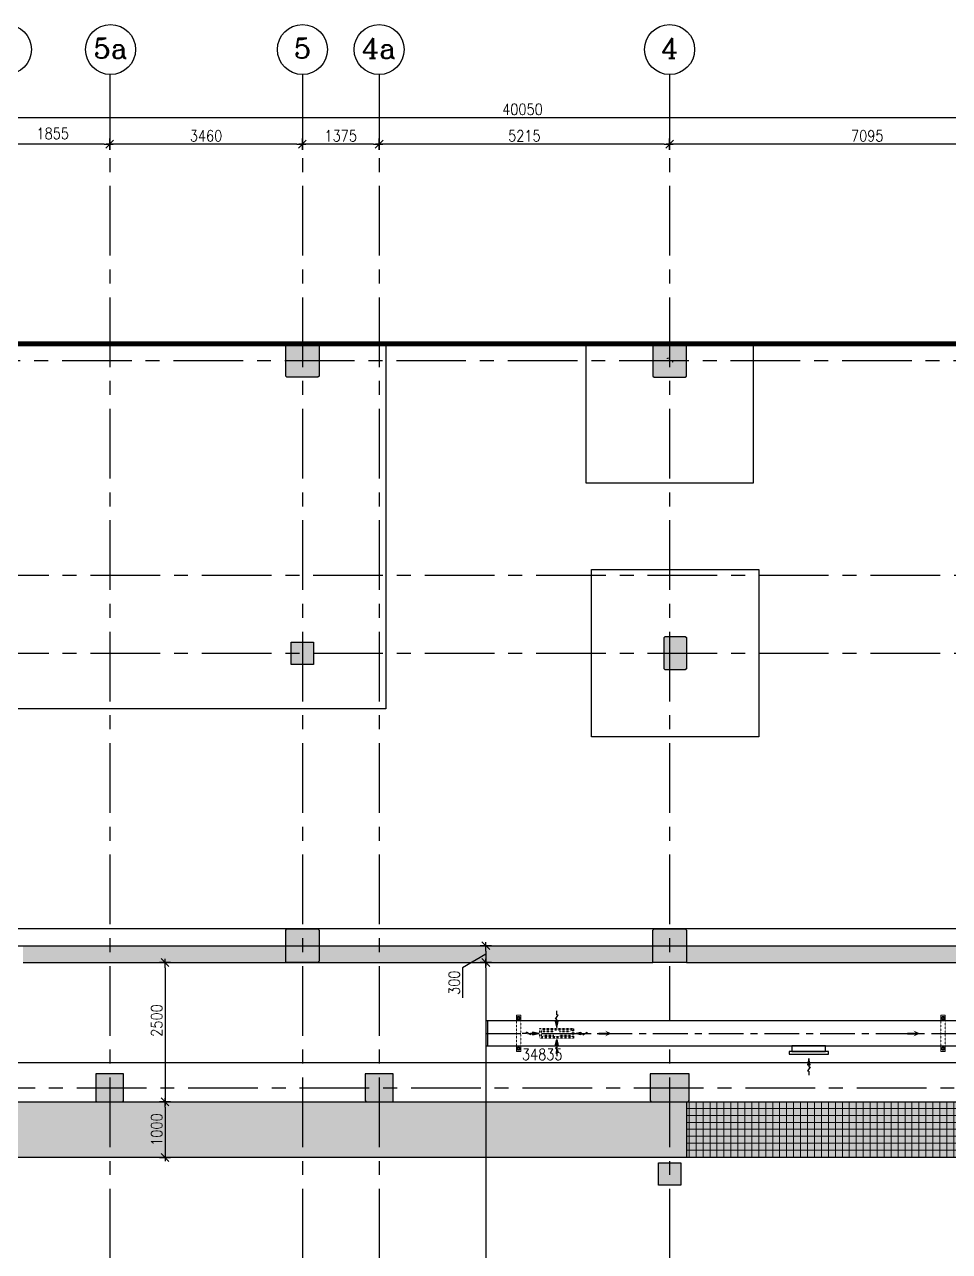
# Model space of a CAD drawing. Header units: metres. Extents: x 841183 to 1048542, y 259326 to 317714.
# Drawn here: x 860446 to 877048, y 295695 to 317714 of the extents above; entities that cross this region are included whole.
import ezdxf
from ezdxf.enums import TextEntityAlignment as Align

# ---------------------------------------------------------------- set-up
doc = ezdxf.new("R2010")
doc.units = ezdxf.units.M
doc.set_wipeout_variables(frame=1)
doc.header["$PDMODE"] = 34
for name, pattern in [('CENTER', [2, 1.25, -0.25, 0.25, -0.25]), ('DASHED', [0.75, 0.5, -0.25]), ('HIDDEN', [0.375, 0.25, -0.125]), ('HIDDEN2', [0.1875, 0.125, -0.0625]), ('VILLA AXIS$0$CENTER', [2, 1.25, -0.25, 0.25, -0.25])]:
    doc.linetypes.add(name, pattern=pattern)
doc.layers.add('0_ARROW', color=20, linetype='Continuous', lineweight=0)
doc.layers.add('HANGER', color=252, linetype='Continuous', lineweight=0)
for name, color, linetype in [('0_EXTRACT AIR DUCT', 236, 'Continuous'), ('A-AXIS LINE', 253, 'Continuous'), ('A-ELEV BAL', 252, 'Continuous'), ('A-SECT-PATT', 9, 'Continuous'), ('F-PLOT LIMITS - Zoom', 1, 'Continuous'), ('G-COL', 252, 'Continuous'), ('PDF2_S-COLS', 7, 'Continuous'), ('REVISION-CLOUD', 9, 'Continuous'), ('SLEEVE-DRAIN', 7, 'Continuous'), ('TRAY SUPPORT', 7, 'Continuous')]:
    doc.layers.add(name, color=color, linetype=linetype)
for name, color, linetype, transparency in [('A-AXIS DIMENSION', 252, 'Continuous', 0.6), ('A-AXIS MARKER', 253, 'Continuous', 0.6), ('A-AXIS TEXT', 252, 'Continuous', 0.6), ('A-REFLECT DOWN', 252, 'Continuous', 0.6), ('CENTER LINE', 252, 'CENTER', 0.6), ('G-HATCH-COL-WALL', 253, 'Continuous', 0.6)]:
    doc.layers.add(name, color=color, linetype=linetype, transparency=transparency)
doc.layers.add('EAR', color=1, linetype='Continuous', true_color=0xff0000)
doc.layers.add('RAR', color=1, linetype='Continuous', true_color=0xff0000)
doc.styles.add('romans', font='romans.shx', dxfattribs={"width": 0.85})
doc.styles.add('VILLA AXIS$0$U SHAPE AXIS$0$AXES$0$COMP', font='complex')
doc.dimstyles.new('DIM-100', dxfattribs={"dimtxt": 200, "dimasz": 100, "dimexe": 50, "dimexo": 75, "dimgap": 50, "dimtad": 1, "dimdec": 0, "dimrnd": 5, "dimzin": 9, "dimdsep": 46, "dimtxsty": 'romans', "dimblk1": 'D-oblique', "dimblk2": 'D-oblique', "dimsah": 1, "dimcen": 100, "dimdle": 100, "dimclrd": 256, "dimclre": 256, "dimclrt": 131, "dimadec": 0, "dimazin": 0, "dimtfac": 1, "dimtdec": 0, "dimtofl": 0, "dimtmove": 2, "dimatfit": 3, "dimldrblk": 'OBLIQUE', "dimfxl": 100, "dimfxlon": 1, "dimtfillclr": 256, "dimtolj": 1, "dimtzin": 0, "dimarcsym": 0})

# ---------------------------------------------------------------- blocks, each defined once
blk = doc.blocks.new('VILLA AXIS$0$U SHAPE AXIS$0$AXES$0$AXIS-MARK')
at = {"layer": 'A-AXIS MARKER'}
blk.add_circle((0, 0.5), 0.5, dxfattribs=at)
at = {"layer": 'A-AXIS TEXT', "color": 8, "style": 'VILLA AXIS$0$U SHAPE AXIS$0$AXES$0$COMP'}
blk.add_attdef('1', text='', height=0.4, dxfattribs=at).set_placement((0, 0.5), align=Align.MIDDLE)
blk = doc.blocks.new('D-oblique')
for p, q in [((-1, 0), (0.65, 0)), ((-0.71, -0.71), (0.71, 0.71)), ((0, -1), (0, 1))]:
    blk.add_line(p, q)
blk = doc.blocks.new('*D409')
at = {"layer": 'A-AXIS DIMENSION', "lineweight": -2, "transparency": 16777216}
for p, q in [((872025, 315474), (872025, 315617)), ((879019, 315567), (872125, 315567)), ((879119, 315467), (879119, 315617))]:
    blk.add_line(p, q, dxfattribs=at)
at = {"layer": 'Defpoints', "color": 0, "transparency": 16777216}
for p in [(872025, 315567), (879119, 315136, -15), (872025, 314888, -232)]:
    blk.add_point(p, dxfattribs=at)
at = {"layer": 'A-AXIS DIMENSION', "lineweight": -2, "transparency": 16777216, "xscale": 100, "yscale": 100, "zscale": 100, "rotation": 180}
blk.add_blockref('D-oblique', (872025, 315567), dxfattribs=at)
at = {"layer": 'A-AXIS DIMENSION', "lineweight": -2, "transparency": 16777216, "xscale": 100, "yscale": 100, "zscale": 100}
blk.add_blockref('D-oblique', (879119, 315567), dxfattribs=at)
at = {"layer": 'A-AXIS DIMENSION', "transparency": 16777216, "insert": (875572, 315717), "char_height": 200, "attachment_point": 5, "style": 'romans'}
blk.add_mtext('\\A1;7095', dxfattribs=at)
blk = doc.blocks.new('_OBLIQUE')
at = {"color": 0, "linetype": 'ByBlock'}
blk.add_line((-0.5, -0.5), (0.5, 0.5), dxfattribs=at)
blk = doc.blocks.new('*D410')
at = {"layer": 'A-AXIS DIMENSION', "lineweight": -2, "transparency": 16777216}
for p, q in [((866810, 315467), (866810, 315617)), ((871925, 315567), (866910, 315567)), ((872025, 315467), (872025, 315617))]:
    blk.add_line(p, q, dxfattribs=at)
at = {"layer": 'Defpoints', "color": 0, "transparency": 16777216}
for p in [(866810, 315567), (872025, 315136, -15), (866810, 314815, -48)]:
    blk.add_point(p, dxfattribs=at)
at = {"layer": 'A-AXIS DIMENSION', "lineweight": -2, "transparency": 16777216, "xscale": 100, "yscale": 100, "zscale": 100, "rotation": 180}
blk.add_blockref('D-oblique', (866810, 315567), dxfattribs=at)
at = {"layer": 'A-AXIS DIMENSION', "lineweight": -2, "transparency": 16777216, "xscale": 100, "yscale": 100, "zscale": 100}
blk.add_blockref('D-oblique', (872025, 315567), dxfattribs=at)
at = {"layer": 'A-AXIS DIMENSION', "transparency": 16777216, "insert": (869418, 315717), "char_height": 200, "attachment_point": 5, "style": 'romans'}
blk.add_mtext('\\A1;5215', dxfattribs=at)
blk = doc.blocks.new('*D411')
at = {"layer": 'A-AXIS DIMENSION', "lineweight": -2, "transparency": 16777216}
for p, q in [((865433, 315467), (865433, 315617)), ((866710, 315567), (865533, 315567)), ((866810, 315467), (866810, 315617))]:
    blk.add_line(p, q, dxfattribs=at)
at = {"layer": 'Defpoints', "color": 0, "transparency": 16777216}
for p in [(865433, 315567), (866810, 315136, -15), (865433, 314815, -55)]:
    blk.add_point(p, dxfattribs=at)
at = {"layer": 'A-AXIS DIMENSION', "lineweight": -2, "transparency": 16777216, "xscale": 100, "yscale": 100, "zscale": 100, "rotation": 180}
blk.add_blockref('D-oblique', (865433, 315567), dxfattribs=at)
at = {"layer": 'A-AXIS DIMENSION', "lineweight": -2, "transparency": 16777216, "xscale": 100, "yscale": 100, "zscale": 100}
blk.add_blockref('D-oblique', (866810, 315567), dxfattribs=at)
at = {"layer": 'A-AXIS DIMENSION', "transparency": 16777216, "insert": (866122, 315717), "char_height": 200, "attachment_point": 5, "style": 'romans'}
blk.add_mtext('\\A1;1375', dxfattribs=at)
blk = doc.blocks.new('*D412')
at = {"layer": 'A-AXIS DIMENSION', "lineweight": -2, "transparency": 16777216}
for p, q in [((861975, 315468), (861975, 315617)), ((865333, 315567), (862075, 315567)), ((865433, 315467), (865433, 315617))]:
    blk.add_line(p, q, dxfattribs=at)
at = {"layer": 'Defpoints', "color": 0, "transparency": 16777216}
for p in [(861975, 315567), (865433, 315136, -15), (861975, 314330, -115)]:
    blk.add_point(p, dxfattribs=at)
at = {"layer": 'A-AXIS DIMENSION', "lineweight": -2, "transparency": 16777216, "xscale": 100, "yscale": 100, "zscale": 100, "rotation": 180}
blk.add_blockref('D-oblique', (861975, 315567), dxfattribs=at)
at = {"layer": 'A-AXIS DIMENSION', "lineweight": -2, "transparency": 16777216, "xscale": 100, "yscale": 100, "zscale": 100}
blk.add_blockref('D-oblique', (865433, 315567), dxfattribs=at)
at = {"layer": 'A-AXIS DIMENSION', "transparency": 16777216, "insert": (863704, 315717), "char_height": 200, "attachment_point": 5, "style": 'romans'}
blk.add_mtext('\\A1;3460', dxfattribs=at)
blk = doc.blocks.new('*D414')
at = {"layer": 'A-AXIS DIMENSION', "lineweight": -2, "transparency": 16777216}
for p, q in [((860121, 315467), (860121, 315617)), ((861875, 315567), (860221, 315567)), ((861975, 315468), (861975, 315617))]:
    blk.add_line(p, q, dxfattribs=at)
at = {"layer": 'Defpoints', "color": 0, "transparency": 16777216}
for p in [(860121, 315567), (860121, 315104, -32), (861975, 315120, -50)]:
    blk.add_point(p, dxfattribs=at)
at = {"layer": 'A-AXIS DIMENSION', "lineweight": -2, "transparency": 16777216, "xscale": 100, "yscale": 100, "zscale": 100, "rotation": 180}
blk.add_blockref('D-oblique', (860121, 315567), dxfattribs=at)
at = {"layer": 'A-AXIS DIMENSION', "lineweight": -2, "transparency": 16777216, "xscale": 100, "yscale": 100, "zscale": 100}
blk.add_blockref('D-oblique', (861975, 315567), dxfattribs=at)
at = {"layer": 'A-AXIS DIMENSION', "transparency": 16777216, "insert": (860952, 315758), "char_height": 200, "attachment_point": 5, "style": 'romans'}
blk.add_mtext('\\A1;1855', dxfattribs=at)
blk = doc.blocks.new('*D425')
at = {"layer": 'A-AXIS DIMENSION', "lineweight": -2, "transparency": 16777216}
for p, q in [((850145, 315943), (850145, 316092)), ((890095, 316042), (850245, 316042)), ((890195, 315943), (890195, 316092))]:
    blk.add_line(p, q, dxfattribs=at)
at = {"layer": 'Defpoints', "color": 0, "transparency": 16777216}
for p in [(850145, 316042), (890195, 315613, 33), (850145, 315290, -54)]:
    blk.add_point(p, dxfattribs=at)
at = {"layer": 'A-AXIS DIMENSION', "lineweight": -2, "transparency": 16777216, "xscale": 100, "yscale": 100, "zscale": 100, "rotation": 180}
blk.add_blockref('D-oblique', (850145, 316042), dxfattribs=at)
at = {"layer": 'A-AXIS DIMENSION', "lineweight": -2, "transparency": 16777216, "xscale": 100, "yscale": 100, "zscale": 100}
blk.add_blockref('D-oblique', (890195, 316042), dxfattribs=at)
at = {"layer": 'A-AXIS DIMENSION', "transparency": 16777216, "insert": (869384, 316192), "char_height": 200, "attachment_point": 5, "style": 'romans'}
blk.add_mtext('\\A1;40050', dxfattribs=at)
blk = doc.blocks.new('*D297')
at = {"layer": 'A-AXIS DIMENSION', "lineweight": -2, "transparency": 16777216}
for p, q in [((863068, 298382), (862918, 298382)), ((862968, 298282), (862968, 297482)), ((863068, 297382), (862918, 297382))]:
    blk.add_line(p, q, dxfattribs=at)
at = {"layer": 'Defpoints', "color": 0, "transparency": 16777216}
for p in [(863791, 298382, -68), (862968, 297382), (863791, 297382, -68)]:
    blk.add_point(p, dxfattribs=at)
at = {"layer": 'A-AXIS DIMENSION', "lineweight": -2, "transparency": 16777216, "xscale": 100, "yscale": 100, "zscale": 100}
for p, rotation in [((862968, 298382), 90), ((862968, 297382), 270)]:
    blk.add_blockref('D-oblique', p, dxfattribs=dict(at, rotation=rotation))
at = {"layer": 'A-AXIS DIMENSION', "transparency": 16777216, "insert": (862818, 297882), "char_height": 200, "attachment_point": 5, "rotation": 90, "style": 'romans'}
blk.add_mtext('\\A1;1000', dxfattribs=at)
blk = doc.blocks.new('*D298')
at = {"layer": 'A-AXIS DIMENSION', "lineweight": -2, "transparency": 16777216}
for p, q in [((863068, 300882), (862918, 300882)), ((862968, 300782), (862968, 298482)), ((863068, 298382), (862918, 298382))]:
    blk.add_line(p, q, dxfattribs=at)
at = {"layer": 'Defpoints', "color": 0, "transparency": 16777216}
for p in [(863741, 300882, -68), (862968, 298382), (863791, 298382, -68)]:
    blk.add_point(p, dxfattribs=at)
at = {"layer": 'A-AXIS DIMENSION', "lineweight": -2, "transparency": 16777216, "xscale": 100, "yscale": 100, "zscale": 100}
for p, rotation in [((862968, 300882), 90), ((862968, 298382), 270)]:
    blk.add_blockref('D-oblique', p, dxfattribs=dict(at, rotation=rotation))
at = {"layer": 'A-AXIS DIMENSION', "transparency": 16777216, "insert": (862818, 299839), "char_height": 200, "attachment_point": 5, "rotation": 90, "style": 'romans'}
blk.add_mtext('\\A1;2500', dxfattribs=at)
blk = doc.blocks.new('*D303')
at = {"layer": 'A-AXIS DIMENSION', "lineweight": -2, "transparency": 16777216}
for p, q in [((868826, 300882), (868676, 300882)), ((868726, 300782), (868726, 289952)), ((868826, 289852), (868676, 289852))]:
    blk.add_line(p, q, dxfattribs=at)
at = {"layer": 'Defpoints', "color": 0, "transparency": 16777216}
for p in [(869549, 300882, -68), (868726, 289852), (869549, 289852, -68)]:
    blk.add_point(p, dxfattribs=at)
at = {"layer": 'A-AXIS DIMENSION', "lineweight": -2, "transparency": 16777216, "xscale": 100, "yscale": 100, "zscale": 100}
for p, rotation in [((868726, 300882), 90), ((868726, 289852), 270)]:
    blk.add_blockref('D-oblique', p, dxfattribs=dict(at, rotation=rotation))
at = {"layer": 'A-AXIS DIMENSION', "transparency": 16777216, "insert": (868576, 295070), "char_height": 200, "attachment_point": 5, "rotation": 90, "style": 'romans'}
blk.add_mtext('\\A1;11030', dxfattribs=at)
blk = doc.blocks.new('*D304')
at = {"layer": 'A-AXIS DIMENSION', "lineweight": -2, "transparency": 16777216}
for p, q in [((852320, 298987), (852320, 299130)), ((887055, 299080), (852420, 299080)), ((887155, 298987), (887155, 299130))]:
    blk.add_line(p, q, dxfattribs=at)
at = {"layer": 'Defpoints', "color": 0, "transparency": 16777216}
for p in [(852320, 299080), (852320, 298912, -68), (887155, 298912)]:
    blk.add_point(p, dxfattribs=at)
at = {"layer": 'A-AXIS DIMENSION', "lineweight": -2, "transparency": 16777216, "xscale": 100, "yscale": 100, "zscale": 100, "rotation": 180}
blk.add_blockref('D-oblique', (852320, 299080), dxfattribs=at)
at = {"layer": 'A-AXIS DIMENSION', "lineweight": -2, "transparency": 16777216, "xscale": 100, "yscale": 100, "zscale": 100}
blk.add_blockref('D-oblique', (887155, 299080), dxfattribs=at)
at = {"layer": 'A-AXIS DIMENSION', "transparency": 16777216, "insert": (869738, 299230), "char_height": 200, "attachment_point": 5, "style": 'romans'}
blk.add_mtext('\\A1;34835', dxfattribs=at)
blk = doc.blocks.new('*D405')
at = {"layer": 'A-AXIS DIMENSION', "lineweight": -2, "transparency": 16777216}
for p, q in [((868726, 301032), (868309, 300785)), ((868826, 301182), (868676, 301182)), ((868726, 301082), (868726, 300982)), ((868309, 300785), (868309, 300248)), ((868826, 300882), (868676, 300882))]:
    blk.add_line(p, q, dxfattribs=at)
at = {"layer": 'Defpoints', "color": 0, "transparency": 16777216}
for p in [(869549, 301182, -68), (868726, 300882), (869549, 300882, -68)]:
    blk.add_point(p, dxfattribs=at)
at = {"layer": 'A-AXIS DIMENSION', "lineweight": -2, "transparency": 16777216, "xscale": 100, "yscale": 100, "zscale": 100}
for p, rotation in [((868726, 301182), 90), ((868726, 300882), 270)]:
    blk.add_blockref('D-oblique', p, dxfattribs=dict(at, rotation=rotation))
at = {"layer": 'A-AXIS DIMENSION', "transparency": 16777216, "insert": (868159, 300517), "char_height": 200, "attachment_point": 5, "rotation": 90, "style": 'romans'}
blk.add_mtext('\\A1;300', dxfattribs=at)
blk = doc.blocks.new('A$C49d92894')
at = {"layer": 'A-AXIS LINE', "linetype": 'VILLA AXIS$0$CENTER', "ltscale": 3}
for p, q in [((-521, 17830, -107), (160, 17830, -107)), ((34614, 15535, 12), (35295, 15535, 12))]:
    blk.add_line(p, q, dxfattribs=at)
at = {"layer": 'SLEEVE-DRAIN', "linetype": 'HIDDEN', "ltscale": 5}
for points, elevation in [([(-299, 17885), (0, 17885), (0, 17775), (-299, 17775)], -107), ([(34836, 15590), (35135, 15590), (35135, 15480), (34836, 15480)], 12)]:
    blk.add_lwpolyline(points, close=True, dxfattribs=dict(at, elevation=elevation))
blk = doc.blocks.new('A$C10b3fa2f')
at = {"layer": 'A-REFLECT DOWN'}
h = blk.add_hatch(dxfattribs=at)
h.set_pattern_fill('AR-HBONE', color=256, scale=75, style=0)
h.set_pattern_definition([(45, (-872853.3, -501345.44), (0, 424.26407), [900, -300]), (135, (-872641.16, -501133.3), (3e-14, 424.26407), [900, -300])])
h.paths.add_polyline_path([(-40951.9, -7637.1), (-40445.1, -7637.1), (-40278.2, -7926.1), (-40445.1, -8215.1), (-40951.9, -8215.1), (-41118.8, -7926.1)])
edge = h.paths.add_edge_path()
edge.add_line((-40250.6, -6912.7), (-42275.6, -6912.7))
edge.add_line((-42275.6, -6912.7), (-42275.6, -105.8))
edge.add_line((-42275.6, -105.8), (-42275.6, 38.9))
edge.add_line((-42275.6, 38.9), (-43125, 38.9))
edge.add_line((-43125, 38.9), (-43125, -30517.1))
edge.add_line((-43125, -30517.1), (-43000, -30517.1))
edge.add_line((-43000, -30517.1), (-43000, -32386.1))
edge.add_line((-43000, -32386.1), (-6450, -32386.1))
edge.add_arc((-6450, -25886.1), 6500, 270, 360)
edge.add_line((50, -25886.1), (50, -22117.5))
edge.add_line((50, -22117.5), (-3025.4, -22117.5))
edge.add_line((-3025.4, -22117.5), (-3025.4, -31367.5))
edge.add_line((-3025.4, -31367.5), (-37875.6, -31367.3))
edge.add_line((-37875.6, -31367.3), (-37875.6, -22117.5))
edge.add_line((-37875.6, -22117.5), (-40250.6, -22117.5))
edge.add_line((-40250.6, -22117.5), (-40250.6, -6912.7))
at = {"layer": 'F-PLOT LIMITS - Zoom', "color": 252, "linetype": 'HIDDEN2', "ltscale": 2500, "elevation": 74}
blk.add_lwpolyline([(-43400, 300, 100, 75, 0), (6600, 300, 128.5, 128.5, 0), (6600.1, -49700, 128.5, 128.5, 0), (-43400, -49700, 128.5, 128.5, 0)], format="xyseb", close=True, dxfattribs=at)
blk = doc.blocks.new('A$Ce9cdab51')
at = {"layer": 'RAR', "ltscale": 20}
h = blk.add_hatch(color=256, dxfattribs=at)
h.dxf.hatch_style = 1
h.paths.add_polyline_path([(97, 62), (62, 97), (0, 0)])
for p in [(89, 123), (159, 159)]:
    blk.add_line(p, (176, 142), dxfattribs=at)
for points in [[(0, 0), (97, 62), (62, 97), (0, 0)], [(80, 80), (106, 106)], [(106, 106), (89, 123)], [(159, 159), (212, 212)]]:
    blk.add_lwpolyline(points, dxfattribs=at)
blk = doc.blocks.new('EAR')
at = {"layer": 'EAR', "ltscale": 20}
for points in [[(301.875, 0), (-301.875, 0), (-301.875, -100), (301.875, -100)], [(351.875, -100), (-351.875, -100), (-351.875, -150), (351.875, -150)]]:
    blk.add_lwpolyline(points, close=True, dxfattribs=at)
at = {"layer": 'EAR', "rotation": 224.9999999999922}
blk.add_blockref('A$Ce9cdab51', (0, -225), dxfattribs=at)
blk = doc.blocks.new('A$Cae2dabce')
at = {"layer": 'RAR', "ltscale": 20}
h = blk.add_hatch(color=256, dxfattribs=at)
h.dxf.hatch_style = 1
h.paths.add_polyline_path([(97, 62), (62, 97), (0, 0)])
for p in [(89, 123), (159, 159)]:
    blk.add_line(p, (176, 142), dxfattribs=at)
for points in [[(0, 0), (97, 62), (62, 97), (0, 0)], [(80, 80), (106, 106)], [(106, 106), (89, 123)], [(159, 159), (212, 212)]]:
    blk.add_lwpolyline(points, dxfattribs=at)
blk = doc.blocks.new('EAR-1')
at = {"layer": 'EAR', "linetype": 'DASHED', "ltscale": 0.00025}
for points in [[(300, 87.5), (300, -87.5), (-300, -87.5), (-300, 87.5)], [(0, 62.5), (275, 62.5), (275, -62.5), (0, -62.5), (-275, -62.5), (-275, 62.5)]]:
    blk.add_lwpolyline(points, close=True, dxfattribs=at)
for points in [[(-250, 37.5), (-50, 37.5)], [(50, 37.5), (250, 37.5)], [(-50, -37.5), (-250, -37.5)], [(250, -37.5), (50, -37.5)]]:
    blk.add_lwpolyline(points, dxfattribs=at)
at = {"layer": 'EAR', "color": 2}
for p, rotation in [((0, 107.5), 44.99999999999214), ((-320, 0), 134.9999999999922)]:
    blk.add_blockref('A$Cae2dabce', p, dxfattribs=dict(at, rotation=rotation))
at = {"layer": 'EAR', "color": 2, "xscale": -1}
for p, rotation in [((320, 0), 225.0000000000078), ((0, -107.5), 135.0000000000079)]:
    blk.add_blockref('A$Cae2dabce', p, dxfattribs=dict(at, rotation=rotation))
blk = doc.blocks.new('0-ARROW-3')
at = {"layer": '0_ARROW', "true_color": 0xc8c8c8}
h = blk.add_hatch(dxfattribs=at)
h.set_pattern_fill('ANSI31', color=9)
h.set_pattern_definition([(45, (-4415, 43046), (-0.08838834765, 0.08838834765), [])])
h.paths.add_polyline_path([(-512, -108), (-711, -313), (0, 0), (-711, 313), (-512, 108), (-1490, 108), (-1490, -108)])
at = {"layer": '0_ARROW', "const_width": 20}
blk.add_lwpolyline([(-1490, -108), (-512, -108), (-711, -313), (0, 0), (-711, 313), (-512, 108), (-1490, 108)], close=True, dxfattribs=at)
blk = doc.blocks.new('*U278')
at = {"layer": 'HANGER', "ltscale": 20}
for points in [[(0, 75), (-200, 75), (-200, -75), (0, -75)], [(0, -15), (0, 15)], [(900, -75), (1100, -75), (1100, 75), (900, 75)], [(900, -15), (900, 15)]]:
    blk.add_lwpolyline(points, dxfattribs=at)
for points in [[(-77, 56), (-123, 56), (-156, 23), (-156, -23), (-123, -56), (-77, -56), (-44, -23), (-44, 23)], [(977, 56), (1023, 56), (1056, 23), (1056, -23), (1023, -56), (977, -56), (944, -23), (944, 23)]]:
    blk.add_lwpolyline(points, close=True, dxfattribs=at)
at = {"layer": 'HANGER', "linetype": 'HIDDEN', "ltscale": 0.0008}
for points in [[(900, 75), (0, 75)], [(0, -75), (900, -75)]]:
    blk.add_lwpolyline(points, dxfattribs=at)
at = {"layer": 'HANGER', "ltscale": 20}
for centre, radius in [((-100, 0), 45), ((-100, 0), 30), ((1000, 0), 45), ((1000, 0), 30)]:
    blk.add_circle(centre, radius, dxfattribs=at)
blk = doc.blocks.new('A$C5e30045e')
at = {"lineweight": 5}
h = blk.add_hatch(dxfattribs=at)
h.set_pattern_fill('NET', color=252, scale=1000, angle=90)
h.set_pattern_definition([(90, (0, 2761.75), (-125, -2e-14), []), (180, (0, 2761.75), (1e-14, -125), [])])
h.paths.add_polyline_path([(872335.8, 297382.2), (882335.8, 297382.2), (882335.8, 298382.2), (872335.8, 298382.2)])
at = {"layer": 'A-REFLECT DOWN'}
h = blk.add_hatch(dxfattribs=at)
h.set_pattern_fill('ANSI33', color=256, scale=1000)
h.set_pattern_definition([(45, (-82657.94, 2849.75), (-176.776695, 176.776695), []), (45, (-82481.17, 2849.75), (-176.776695, 176.776695), [125, -62.5])])
edge = h.paths.add_edge_path()
edge.add_line((887268.9, 290052.2), (885855.3, 290052.2))
edge.add_line((885855.3, 290052.2), (885855.3, 297382.2))
edge.add_line((885855.3, 297382.2), (852769.8, 297382.2))
edge.add_line((852769.8, 297382.2), (852769.8, 308033.9))
edge.add_line((852769.8, 308033.9), (852369.8, 308033.9))
edge.add_line((852369.8, 308033.9), (852369.8, 309033.9))
edge.add_line((852369.8, 309033.9), (853769.8, 309033.9))
edge.add_line((853769.8, 309033.9), (853769.8, 298382.2))
edge.add_line((853769.8, 298382.2), (886855.3, 298382.2))
edge.add_line((886855.3, 298382.2), (886855.3, 291052.2))
edge.add_line((886855.3, 291052.2), (887155.3, 291052.2))
edge.add_line((887155.3, 291052.2), (887155.3, 290052.2))
at = {"layer": 'A-SECT-PATT'}
h = blk.add_hatch(dxfattribs=at)
h.set_pattern_fill('AR-CONC', color=256, scale=35, style=0)
h.set_pattern_definition([(50, (17392.06, 65345.1), (251.041064, -21.963247), [26.25, -288.75]), (355, (17392.06, 65345.1), (-48.56297, 263.26725), [21, -231]), (100.451444, (17412.98, 65343.27), (202.478096, 241.304), [22.30907, -245.39974]), (46.1842, (17392.06, 65415.1), (373.53447, -57.93175), [39.375, -433.125]), (96.635635, (17423.2, 65410.27), (327.13168, 340.94151), [33.46362, -368.09982]), (351.184164, (17392.06, 65415.1), (327.13168, 340.94151), [31.5, -346.5]), (21, (17427.06, 65397.6), (208.91747, -140.91661), [26.25, -288.75]), (326, (17427.06, 65397.6), (85.160366, 253.802516), [21, -231]), (71.451445, (17444.47, 65385.86), (294.07783, 112.885903), [22.30907, -245.39974]), (37.5, (17392.06, 65345.1), (4.255949, 116.512849), [0, -228.2, 0, -234.5, 0, -231.875]), (7.5, (17392.06, 65345.1), (92.074338, 138.0441), [0, -133.7, 0, -222.95, 0, -88.375]), (327.5, (17314.01, 65345.1), (186.837853, -7.894205), [0, -87.5, 0, -273, 0, -362.25]), (317.5, (17279, 65345.1), (204.11516, 35.036744), [0, -113.75, 0, -181.3, 0, -257.25])])
h.paths.add_polyline_path([(871775.3, 301182.2), (860471.2, 301182.2), (860471.2, 300882.2), (871775.3, 300882.2)])
h = blk.add_hatch(dxfattribs=at)
h.set_pattern_fill('AR-CONC', color=256, scale=35, style=0)
h.set_pattern_definition([(50, (17342.06, 65345.1), (251.041064, -21.963247), [26.25, -288.75]), (355, (17342.06, 65345.1), (-48.56297, 263.26725), [21, -231]), (100.451444, (17362.98, 65343.27), (202.478096, 241.304), [22.30907, -245.39974]), (46.1842, (17342.06, 65415.1), (373.53447, -57.93175), [39.375, -433.125]), (96.635635, (17373.2, 65410.27), (327.13168, 340.94151), [33.46362, -368.09982]), (351.184164, (17342.06, 65415.1), (327.13168, 340.94151), [31.5, -346.5]), (21, (17377.06, 65397.6), (208.91747, -140.91661), [26.25, -288.75]), (326, (17377.06, 65397.6), (85.160366, 253.802516), [21, -231]), (71.451445, (17394.47, 65385.86), (294.07783, 112.885903), [22.30907, -245.39974]), (37.5, (17342.06, 65345.1), (4.255949, 116.512849), [0, -228.2, 0, -234.5, 0, -231.875]), (7.5, (17342.06, 65345.1), (92.074338, 138.0441), [0, -133.7, 0, -222.95, 0, -88.375]), (327.5, (17264.01, 65345.1), (186.837853, -7.894205), [0, -87.5, 0, -273, 0, -362.25]), (317.5, (17229, 65345.1), (204.11516, 35.036744), [0, -113.75, 0, -181.3, 0, -257.25])])
h.paths.add_polyline_path([(878819.3, 301182.2), (872325.3, 301182.2), (872325.3, 300882.2), (878819.3, 300882.2)])
at = {"layer": 'G-HATCH-COL-WALL'}
h = blk.add_hatch(color=256, dxfattribs=at)
h.dxf.hatch_style = 1
h.paths.add_polyline_path([(865133.4, 311983.9), (865733.4, 311983.9), (865733.4, 311403.9), (865713.4, 311383.9), (865153.4, 311383.9), (865133.4, 311403.9)])
h = blk.add_hatch(color=256, dxfattribs=at)
h.dxf.hatch_style = 1
h.paths.add_polyline_path([(872325.3, 311983.9), (871725.3, 311983.9), (871725.3, 311403.9), (871745.3, 311383.9), (872305.3, 311383.9), (872325.3, 311403.9)])
h = blk.add_hatch(color=256, dxfattribs=at)
h.dxf.hatch_style = 1
h.paths.add_polyline_path([(872305.3, 306131.6), (871945.3, 306131.6), (871925.3, 306151.6), (871925.3, 306711.6), (871945.3, 306731.6), (872305.3, 306731.6), (872325.3, 306711.6), (872325.3, 306151.6)])
h = blk.add_hatch(color=256, dxfattribs=at)
h.dxf.hatch_style = 1
h.paths.add_polyline_path([(865633.6, 306631.7), (865233.6, 306631.7), (865233.6, 306231.7), (865633.6, 306231.7)])
h = blk.add_hatch(color=256, dxfattribs=at)
h.dxf.hatch_style = 1
h.paths.add_polyline_path([(865713.3, 300882.2), (865153.3, 300882.2), (865133.3, 300882.2), (865133.3, 301462.2), (865153.3, 301482.2), (865713.3, 301482.2), (865733.3, 301462.2), (865733.3, 300902.2)])
h = blk.add_hatch(color=256, dxfattribs=at)
h.dxf.hatch_style = 1
h.paths.add_polyline_path([(872325.3, 300882.2), (871725.3, 300882.2), (871725.3, 301462.2), (871745.3, 301482.2), (872305.3, 301482.2), (872325.3, 301462.2)])
h = blk.add_hatch(color=256, dxfattribs=at)
h.dxf.hatch_style = 1
h.paths.add_polyline_path([(871775.3, 301182.2), (860421.2, 301182.2), (860421.2, 300882.2), (871775.3, 300882.2)])
h = blk.add_hatch(color=256, dxfattribs=at)
h.dxf.hatch_style = 1
h.paths.add_polyline_path([(878819.3, 301182.2), (872325.3, 301182.2), (872325.3, 300882.2), (878819.3, 300882.2)])
h = blk.add_hatch(color=256, dxfattribs=at)
h.dxf.hatch_style = 1
h.paths.add_polyline_path([(862224.9, 298882.2), (861724.9, 298882.2), (861724.9, 298398.9), (861741.6, 298382.2), (862208.3, 298382.2), (862224.9, 298398.9)])
h = blk.add_hatch(color=256, dxfattribs=at)
h.dxf.hatch_style = 1
h.paths.add_polyline_path([(867059.9, 298882.2), (866559.9, 298882.2), (866559.9, 298402.2), (866579.9, 298382.2), (867059.9, 298382.2)])
h = blk.add_hatch(color=256, dxfattribs=at)
h.dxf.hatch_style = 1
h.paths.add_polyline_path([(872375.3, 298882.2), (871675.3, 298882.2), (871675.3, 298402.2), (871695.3, 298382.2), (872355.3, 298382.2), (872375.3, 298402.2)])
h = blk.add_hatch(color=256, dxfattribs=at)
h.dxf.hatch_style = 1
h.paths.add_polyline_path([(872225.3, 297284.3), (871825.3, 297284.3), (871825.3, 297084.3), (872225.3, 297084.3)])
h.paths.add_polyline_path([(872225.3, 297084.3), (871825.3, 297084.3), (871825.3, 296884.3), (872225.3, 296884.3)])
at = {"color": 252, "lineweight": 5, "elevation": -29.9}
blk.add_lwpolyline([(872335.8, 298382.2), (882335.8, 298382.2), (882335.8, 297382.2), (872335.8, 297382.2)], close=True, dxfattribs=at)
at = {"layer": 'A-AXIS LINE', "linetype": 'VILLA AXIS$0$CENTER', "ltscale": 1000, "extrusion": (1, 0, 0)}
for points, elevation in [([(316817, -97.4), (294184.7, -115.4)], 861974.9), ([(316817, -97.9), (289547.2, -117)], 865433.4), ([(316817, -97.5), (289138.3, -117)], 866809.9), ([(316817, -86.2), (289483.5, -105.3)], 872025.3)]:
    blk.add_lwpolyline(points, dxfattribs=dict(at, elevation=elevation))
at = {"layer": 'A-AXIS LINE', "linetype": 'VILLA AXIS$0$CENTER', "ltscale": 1000, "extrusion": (0, 1, 0)}
for points, elevation in [([(-847119.8, -104.5), (-900813.9, 15.7)], 311683.9), ([(-849629.6, -211.5), (-900813.9, -97.9)], 307833.9), ([(-849629.6, -211.5), (-900813.9, -97.9)], 306431.7), ([(-849629.6, -211.5), (-900813.9, -97.9)], 301181.7), ([(-851384.5, -206.9), (-900813.9, -97.9)], 298632.2)]:
    blk.add_lwpolyline(points, dxfattribs=dict(at, elevation=elevation))
at = {"layer": 'A-ELEV BAL', "elevation": -97.9}
blk.add_lwpolyline([(887268.9, 290052.2), (885855.3, 290052.2), (885855.3, 297382.2), (852769.8, 297382.2), (852769.8, 308033.9), (852369.8, 308033.9), (852369.8, 309033.9), (853769.8, 309033.9), (853769.8, 298382.2), (886855.3, 298382.2), (886855.3, 291052.2), (887155.3, 291052.2), (887155.3, 290052.2)], dxfattribs=at)
at = {"layer": 'G-COL'}
for p, q in [((887455.3, 301482.2, -29.9), (856220.5, 301482.2, -97.9)), ((860421.2, 301182.2, -97.9), (871725.3, 301182.2, -97.9)), ((872325.3, 301182.2, -29.9), (878819.3, 301182.2, -29.9)), ((860421.2, 300882.2, -97.9), (871725.3, 300882.2, -97.9)), ((872325.3, 300882.2, -29.9), (878819.3, 300882.2, -29.9))]:
    blk.add_line(p, q, dxfattribs=at)
for points, elevation in [([(857721.2, 311982.9), (866933.4, 311982.9), (866933.4, 305431.7), (857721.2, 305431.7)], -97.9), ([(865133.4, 311983.9), (865733.4, 311983.9), (865733.4, 311403.9), (865713.4, 311383.9), (865153.4, 311383.9), (865133.4, 311403.9)], -97.9), ([(870525.3, 311982.9), (873525.3, 311982.9), (873525.3, 309482.9), (870525.3, 309482.9)], -86.2), ([(872325.3, 311983.9), (871725.3, 311983.9), (871725.3, 311403.9), (871745.3, 311383.9), (872305.3, 311383.9), (872325.3, 311403.9)], -86.2), ([(870625.5, 307931.7), (873625.5, 307931.7), (873625.5, 304931.7), (870625.5, 304931.7)], -86.2), ([(872305.3, 306131.6), (871945.3, 306131.6), (871925.3, 306151.6), (871925.3, 306711.6), (871945.3, 306731.6), (872305.3, 306731.6), (872325.3, 306711.6), (872325.3, 306151.6)], -86.2), ([(865233.6, 306631.7), (865633.6, 306631.7), (865633.6, 306231.7), (865233.6, 306231.7)], -169.5), ([(865713.3, 300882.2), (865153.3, 300882.2), (865133.3, 300882.2), (865133.3, 301462.2), (865153.3, 301482.2), (865713.3, 301482.2), (865733.3, 301462.2), (865733.3, 300902.2)], -34.6), ([(872325.3, 300882.2), (871725.3, 300882.2), (871725.3, 301462.2), (871745.3, 301482.2), (872305.3, 301482.2), (872325.3, 301462.2)], -86.2), ([(862224.9, 298882.2), (861724.9, 298882.2), (861724.9, 298398.9), (861741.6, 298382.2), (862208.3, 298382.2), (862224.9, 298398.9)], -97.9), ([(867059.9, 298882.2), (866559.9, 298882.2), (866559.9, 298402.2), (866579.9, 298382.2), (867059.9, 298382.2)], -97.9), ([(872375.3, 298882.2), (871675.3, 298882.2), (871675.3, 298402.2), (871695.3, 298382.2), (872355.3, 298382.2), (872375.3, 298402.2)], -97.9)]:
    blk.add_lwpolyline(points, close=True, dxfattribs=dict(at, elevation=elevation))
at = {"layer": 'G-COL', "elevation": -166}
blk.add_lwpolyline([(872225.3, 296884.3), (871825.3, 296884.3), (871825.3, 297284.3), (872225.3, 297284.3), (872225.3, 296884.3)], dxfattribs=at)
at = {"layer": 'PDF2_S-COLS', "lineweight": 0, "elevation": -86.2}
for points in [[(871996.4, 311712.1), (871977.5, 311718.4), (871996.4, 311731.1)], [(872084.9, 311667.9), (872084.9, 311655.2), (872072.3, 311661.6)]]:
    blk.add_lwpolyline(points, close=True, dxfattribs=at)
at = {"layer": 'TRAY SUPPORT', "elevation": -29.9}
blk.add_lwpolyline([(872335.8, 298382.2), (882335.8, 298382.2), (882335.8, 297382.2), (872335.8, 297382.2)], close=True, dxfattribs=at)
at = {"layer": 'A-AXIS TEXT'}
ref = blk.add_blockref('VILLA AXIS$0$U SHAPE AXIS$0$AXES$0$AXIS-MARK', (860121.2, 316817, -97.9), dxfattribs=dict(at, xscale=897.0721255241026, yscale=897.0721255241026, zscale=897.0721255241026))
ref.add_attrib('1', '6', dxfattribs={"height": 360, "style": 'VILLA AXIS$0$U SHAPE AXIS$0$AXES$0$COMP'}).set_placement((860121.2, 317287.6, -97.9), align=Align.MIDDLE)
ref = blk.add_blockref('VILLA AXIS$0$U SHAPE AXIS$0$AXES$0$AXIS-MARK', (861991.5, 316817, -97.9), dxfattribs=dict(at, xscale=897.0721255241026, yscale=897.0721255241026, zscale=897.0721255241026))
ref.add_attrib('1', '5a', dxfattribs={"height": 360, "style": 'VILLA AXIS$0$U SHAPE AXIS$0$AXES$0$COMP'}).set_placement((861991.5, 317287.6, -97.9), align=Align.MIDDLE)
ref = blk.add_blockref('VILLA AXIS$0$U SHAPE AXIS$0$AXES$0$AXIS-MARK', (865433.4, 316817, -97.9), dxfattribs=dict(at, xscale=897.0721255241026, yscale=897.0721255241026, zscale=897.0721255241026))
ref.add_attrib('1', '5', dxfattribs={"height": 360, "style": 'VILLA AXIS$0$U SHAPE AXIS$0$AXES$0$COMP'}).set_placement((865433.4, 317287.6, -97.9), align=Align.MIDDLE)
ref = blk.add_blockref('VILLA AXIS$0$U SHAPE AXIS$0$AXES$0$AXIS-MARK', (866809.9, 316817, -97.5), dxfattribs=dict(at, xscale=897.0721255241026, yscale=897.0721255241026, zscale=897.0721255241026))
ref.add_attrib('1', '4a', dxfattribs={"height": 360, "style": 'VILLA AXIS$0$U SHAPE AXIS$0$AXES$0$COMP'}).set_placement((866809.9, 317287.6, -97.5), align=Align.MIDDLE)
ref = blk.add_blockref('VILLA AXIS$0$U SHAPE AXIS$0$AXES$0$AXIS-MARK', (872025.3, 316817, -86.2), dxfattribs=dict(at, xscale=897.0721255241026, yscale=897.0721255241026, zscale=897.0721255241026))
ref.add_attrib('1', '4', dxfattribs={"height": 360, "style": 'VILLA AXIS$0$U SHAPE AXIS$0$AXES$0$COMP'}).set_placement((872025.3, 317287.6, -86.2), align=Align.MIDDLE)
at = {"layer": 'REVISION-CLOUD'}
blk.add_blockref('A$C49d92894', (852319.8, 280302.4, -97.9), dxfattribs=at)
at = {"layer": 'A-AXIS DIMENSION'}
for base, p1, p2, picture, middle in [((850144.8, 316042.3, -44.6), (890195.4, 315612.6, -11.8), (850144.8, 315290.2, -99), '*D425', (869384.3, 316192.3, -44.6)), ((860121.2, 315567, -66.8), (861974.9, 315119.5, -117), (860121.2, 315104.4, -99.1), '*D414', (860951.5, 315758.1, -66.8))]:
    dim = blk.add_linear_dim(base=base, p1=p1, p2=p2, dimstyle='DIM-100', override={"dimclrt": 256}, dxfattribs=at)
    dim.commit()
    dim.dimension.update_dxf_attribs({"geometry": picture, "text_midpoint": middle, "dimtype": 160})
for base, p1, p2, override, picture, middle in [((861974.9445, 315567.0068, -44.5548), (865433.4368, 315136.2176, -59.7239), (861974.9445, 314329.5436, -159.2004), {"dimclrt": 256, "dimfxl": 100, "dimfxlon": 1}, '*D412', (863704.1907, 315717.0068, -44.5548)), ((865433.4368, 315567.0068, -44.5548), (866809.9445, 315136.2176, -59.7239), (865433.4368, 314815.1549, -99.3164), {"dimclrt": 256, "dimfxl": 100, "dimfxlon": 1}, '*D411', (866121.6907, 315717.0068, -44.5548)), ((866809.9, 315567, -44.6), (872025.3, 315136.2, -59.7), (866809.9, 314815.1, -92.2), {"dimclrt": 256, "dimfxl": 100, "dimfxlon": 1}, '*D410', (869417.6, 315717, -44.6)), ((872025.3, 315567, -56.3), (879119.3, 315136.2, -71.5), (872025.3, 314888.5, -288), {"dimclrt": 256, "dimfxl": 100, "dimfxlon": 1}, '*D409', (875572.3, 315717, -56.3)), ((852319.7679, 299080.0994, -29.862), (887155.3454, 298912.1939, -29.862), (852319.7679, 298912.1939, -97.9153), {"dimclrt": 256}, '*D304', (869737.5567, 299230.0994, -29.862))]:
    dim = blk.add_linear_dim(base=base, p1=p1, p2=p2, dimstyle='DIM-100', override=override, dxfattribs=at)
    dim.commit()
    dim.dimension.update_dxf_attribs({"geometry": picture, "text_midpoint": middle})
for base, p1, p2, override, picture, middle in [((868726.1, 300882.2, -97.9), (869548.9, 301182.2, -166), (869548.9, 300882.2, -166), {"dimclrt": 256, "dimtmove": 1}, '*D405', (868308.5, 300735.2, -97.9)), ((862968.1, 298382.2, -29.9), (863740.9, 300882.2, -97.9), (863790.9, 298382.2, -97.9), {"dimclrt": 256}, '*D298', (862818.1, 299838.6, -29.9)), ((868726.1, 289852.2, -97.9), (869548.9, 300882.2, -166), (869548.9, 289852.2, -166), {"dimclrt": 256}, '*D303', (868576.1, 295069.7, -97.9))]:
    dim = blk.add_linear_dim(base=base, p1=p1, p2=p2, angle=90, dimstyle='DIM-100', override=override, dxfattribs=at)
    dim.commit()
    dim.dimension.update_dxf_attribs({"geometry": picture, "text_midpoint": middle, "dimtype": 160})
dim = blk.add_linear_dim(base=(862968.1, 297382.2, -29.9), p1=(863790.9, 298382.2, -97.9), p2=(863790.9, 297382.2, -97.9), angle=90, dimstyle='DIM-100', override={"dimclrt": 256}, dxfattribs=at)
dim.commit()
dim.dimension.update_dxf_attribs({"geometry": '*D297', "text_midpoint": (862818.1, 297882.2, -29.9)})

msp = doc.modelspace()

# ---------------------------------------------------------------- block references
at = {"color": 2}
msp.add_blockref('A$C5e30045e', (0, 0), dxfattribs=at)

# ---------------------------------------------------------------- next in the draw order: wipeouts: each hides what was drawn before it
at = {"color": 255}
msp.add_wipeout([(885905.3, 290427.2), (886505.3, 290427.2), (886505.3, 298078.5), (886430.3, 298578.5), (886430.3, 299332.6), (886424.3, 299410.2), (886317.5, 299649), (886207.5, 299748.8), (885992.9, 299828.7), (885930.3, 299828.7), (868726.1, 299832.6), (868726.1, 299382.6), (885932.3, 299382.6), (885953.8, 299377.5), (885966.3, 299368.6), (885976.7, 299352.9), (885980.3, 299334.6), (885980.3, 298578.5), (885905.3, 298078.5)], dxfattribs=at)

# ---------------------------------------------------------------- next in the draw order: wipeouts: each hides what was drawn before it
msp.add_wipeout([(853873.2, 307227.4), (853423.2, 307227.4), (853423.2, 295550.5), (853348.2, 295050.5), (853348.2, 290866.2), (853348.9, 290267), (862029.8, 290267), (862529.8, 290342), (875060.2, 290342), (875060.2, 290792), (862529.8, 290792), (862029.8, 290867), (853948.2, 290867), (853948.2, 295050.5), (853873.2, 295550.5)], dxfattribs=at)

# ---------------------------------------------------------------- next in the draw order: block references
at = {"color": 2}
msp.add_blockref('A$C10b3fa2f', (890195.4, 311683.9, -56.5), dxfattribs=at)

# ---------------------------------------------------------------- next in the draw order: linework, layer by layer
at = {"layer": '0_EXTRACT AIR DUCT', "ltscale": 100}
msp.add_lwpolyline([(886430.3, 298578.5), (886430.3, 299332.6, 0.4142136), (885930.3, 299832.6), (868726.1, 299832.6), (868726.1, 299382.6), (885932.3, 299382.6, -0.4142136), (885980.3, 299334.6), (885980.3, 298578.5)], format="xyb", dxfattribs=at)
msp.add_lwpolyline([(868756.1, 299832.6), (868756.1, 299382.6)], dxfattribs=at)
at = {"layer": 'CENTER LINE', "ltscale": 500}
msp.add_lwpolyline([(868726.1, 299607.6), (885930.3, 299607.6)], dxfattribs=at)

# ---------------------------------------------------------------- next in the draw order: block references
at = {"layer": '0_ARROW', "xscale": 0.1524, "yscale": 0.1524, "zscale": 0.1524}
for p in [(870979.8, 299606.4), (876518.3, 299606.4)]:
    msp.add_blockref('0-ARROW-3', p, dxfattribs=at)
at = {"layer": 'EAR', "color": 2}
for name, p in [('EAR-1', (869998.1, 299607.6)), ('EAR', (874523.4, 299382.6))]:
    msp.add_blockref(name, p, dxfattribs=at)
at = {"layer": 'HANGER', "xscale": -0.5, "yscale": 0.5, "zscale": 0.5, "rotation": 90}
for p in [(869314.9, 299832.6), (876932.6, 299832.6)]:
    msp.add_blockref('*U278', p, dxfattribs=at)

doc.saveas('drawing.dxf')
